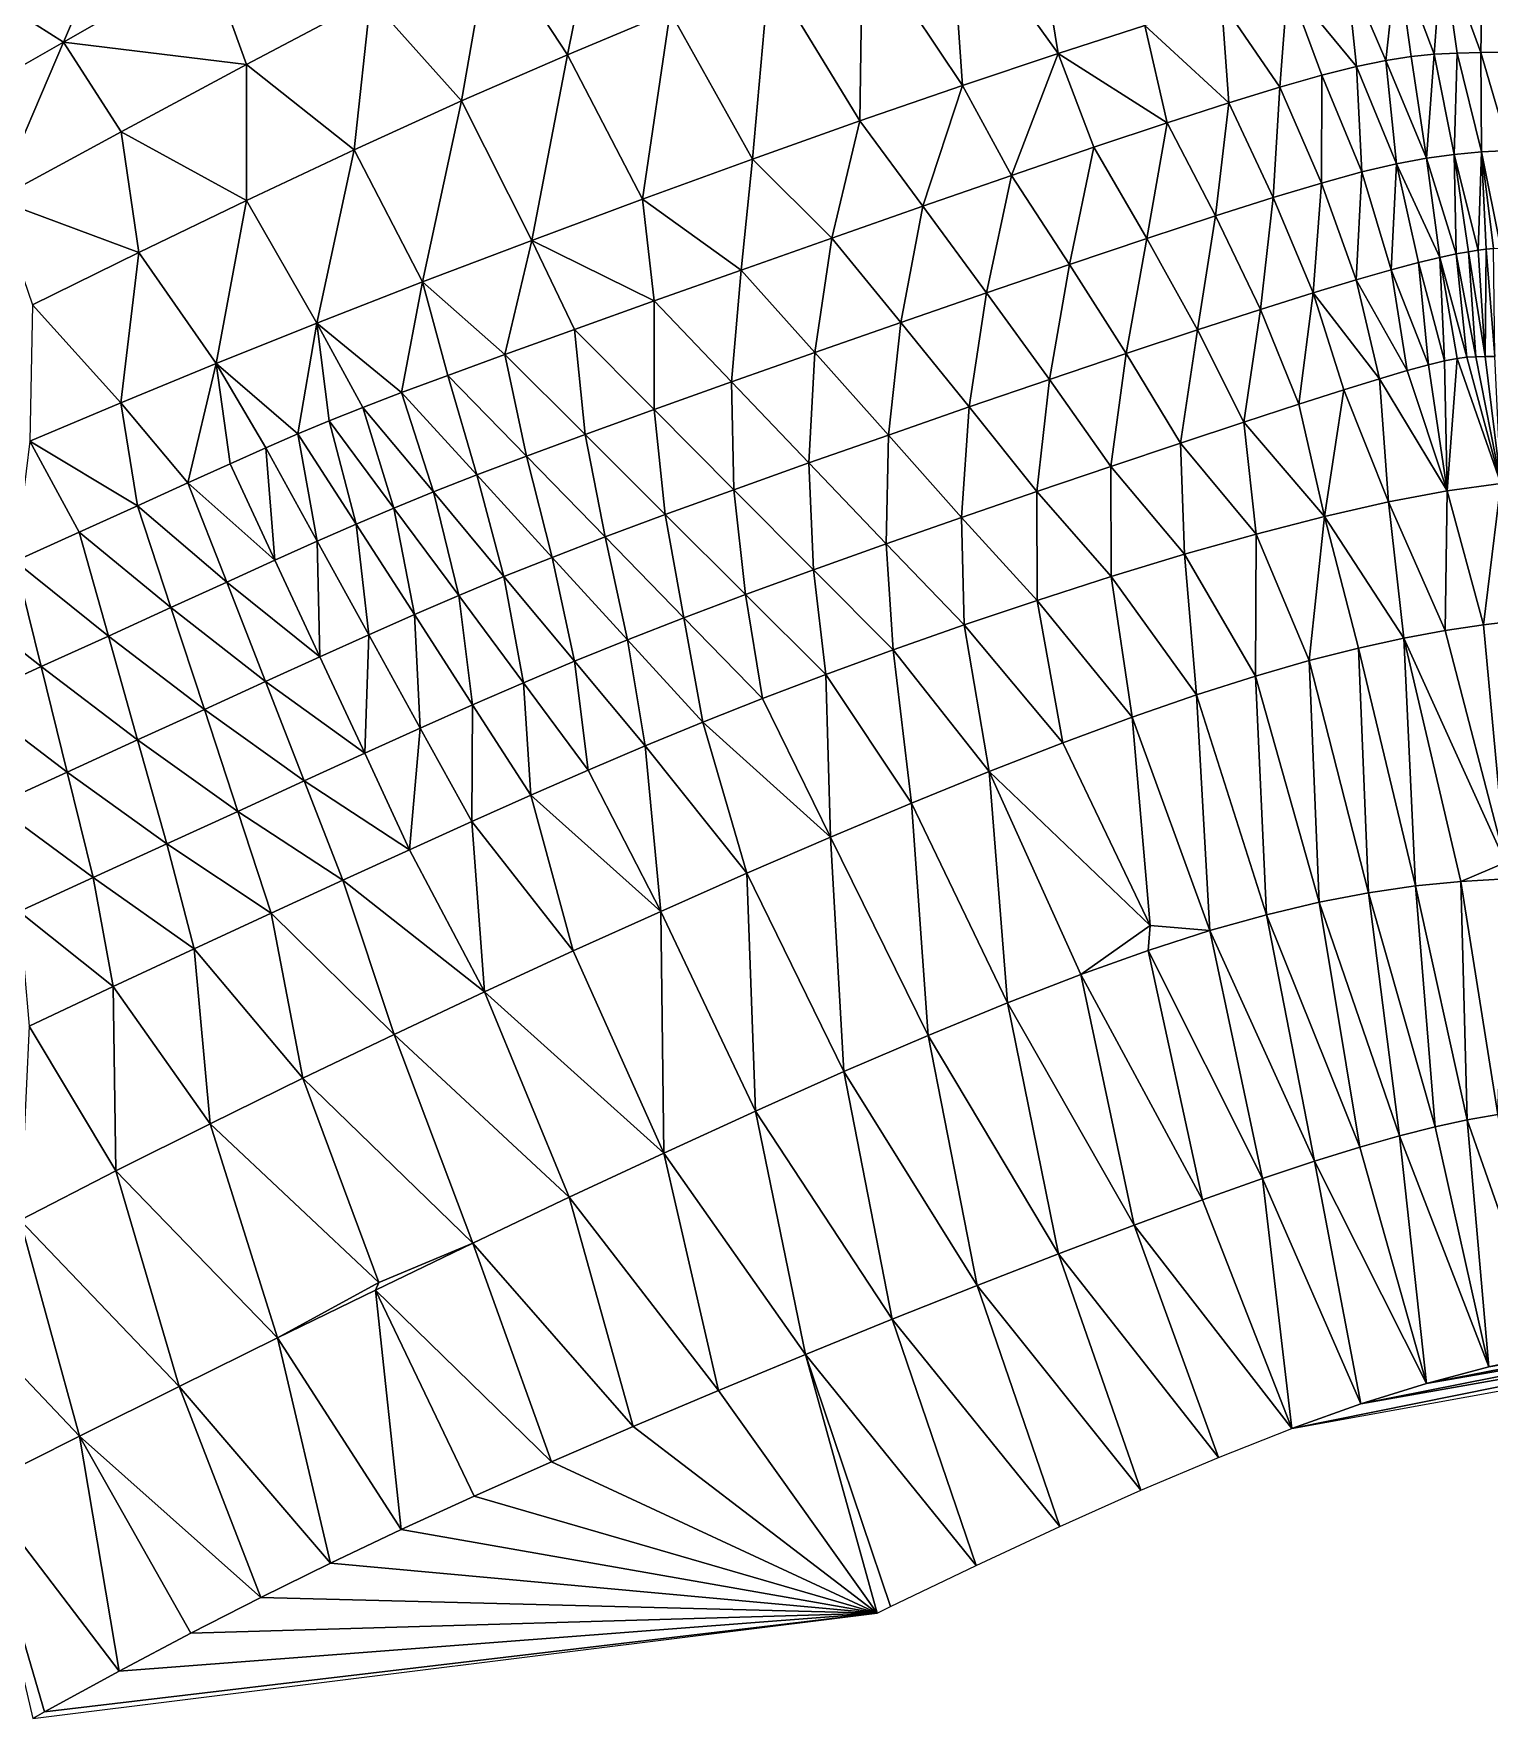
# Model space of a CAD drawing. Header units: metres. Extents: x 0 to 433, y 0 to 317.
# Drawn here: x 269.38 to 281.95, y 279.97 to 294.52 of the extents above; entities that cross this region are included whole.
import ezdxf

# ---------------------------------------------------------------- set-up
doc = ezdxf.new("R2010")
doc.units = ezdxf.units.M
doc.layers.add('TERRAIN_TIN', color=8, linetype='Continuous')

msp = doc.modelspace()

# ---------------------------------------------------------------- linework, layer by layer
at = {"layer": 'TERRAIN_TIN'}
for points in [[(269.633, 294.447, 7), (270.215, 295.807, 6), (268.804, 294.973, 6)], [(270.215, 295.807, 6), (269.633, 294.447, 7), (270.887, 295.164, 7)], [(273.987, 294.336, 9), (274.294, 295.847, 8), (273.319, 295.356, 8)], [(274.294, 295.847, 8), (273.987, 294.336, 9), (274.876, 294.707, 9)], [(278.228, 294.349, 10), (277.974, 295.899, 9), (277.29, 295.648, 9)], [(277.974, 295.899, 9), (278.228, 294.349, 10), (278.977, 294.591, 10)], [(276.538, 295.365, 9), (277.401, 294.072, 10), (277.29, 295.648, 9)], [(277.401, 294.072, 10), (278.228, 294.349, 10), (277.29, 295.648, 9)], [(273.073, 293.938, 9), (273.319, 295.356, 8), (272.286, 294.821, 8)], [(273.073, 293.938, 9), (273.987, 294.336, 9), (273.319, 295.356, 8)], [(276.515, 293.765, 10), (276.538, 295.365, 9), (275.73, 295.051, 9)], [(276.515, 293.765, 10), (277.401, 294.072, 10), (276.538, 295.365, 9)], [(282.095, 294.359, 11), (282.22, 295.369, 10), (281.897, 295.325, 10)], [(281.476, 294.341, 11), (281.546, 295.267, 10), (281.156, 295.189, 10)], [(281.546, 295.267, 10), (281.476, 294.341, 11), (281.673, 294.352, 11)], [(281.546, 295.267, 10), (281.879, 294.357, 11), (281.897, 295.325, 10)], [(281.879, 294.357, 11), (281.546, 295.267, 10), (281.673, 294.352, 11)], [(281.879, 294.357, 11), (282.095, 294.359, 11), (281.897, 295.325, 10)], [(269.633, 294.447, 7), (271.216, 294.254, 8), (270.887, 295.164, 7)], [(270.887, 295.164, 7), (271.216, 294.254, 8), (272.286, 294.821, 8)], [(274.876, 294.707, 9), (275.587, 293.435, 10), (275.73, 295.051, 9)], [(275.587, 293.435, 10), (276.515, 293.765, 10), (275.73, 295.051, 9)], [(280.805, 294.236, 11), (280.715, 295.086, 10), (280.212, 294.956, 10)], [(280.715, 295.086, 10), (281.057, 294.287, 11), (281.156, 295.189, 10)], [(280.805, 294.236, 11), (281.057, 294.287, 11), (280.715, 295.086, 10)], [(281.057, 294.287, 11), (281.276, 294.321, 11), (281.156, 295.189, 10)], [(281.276, 294.321, 11), (281.476, 294.341, 11), (281.156, 295.189, 10)], [(268.4, 293.744, 7), (269.633, 294.447, 7), (268.804, 294.973, 6)], [(279.637, 294.792, 10), (280.143, 294.058, 11), (280.212, 294.956, 10)], [(280.143, 294.058, 11), (280.505, 294.16, 11), (280.212, 294.956, 10)], [(280.505, 294.16, 11), (280.805, 294.236, 11), (280.212, 294.956, 10)], [(271.216, 294.254, 8), (272.146, 293.517, 9), (272.286, 294.821, 8)], [(272.146, 293.517, 9), (273.073, 293.938, 9), (272.286, 294.821, 8)], [(279.702, 293.922, 11), (279.637, 294.792, 10), (278.977, 294.591, 10)], [(279.702, 293.922, 11), (280.143, 294.058, 11), (279.637, 294.792, 10)], [(274.876, 294.707, 9), (273.987, 294.336, 9), (274.636, 293.09, 10)], [(274.876, 294.707, 9), (274.636, 293.09, 10), (275.587, 293.435, 10)], [(278.228, 294.349, 10), (279.169, 293.75, 11), (278.977, 294.591, 10)], [(279.169, 293.75, 11), (279.702, 293.922, 11), (278.977, 294.591, 10)], [(269.633, 294.447, 7), (268.4, 293.744, 7), (269.051, 293.088, 8)], [(269.633, 294.447, 7), (269.051, 293.088, 8), (270.131, 293.672, 8)], [(271.216, 294.254, 8), (269.633, 294.447, 7), (270.131, 293.672, 8)], [(273.68, 292.734, 10), (273.987, 294.336, 9), (273.073, 293.938, 9)], [(273.987, 294.336, 9), (273.68, 292.734, 10), (274.636, 293.09, 10)], [(278.228, 294.349, 10), (277.401, 294.072, 10), (277.823, 293.295, 11)], [(278.536, 293.538, 11), (278.228, 294.349, 10), (277.823, 293.295, 11)], [(279.169, 293.75, 11), (278.228, 294.349, 10), (278.536, 293.538, 11)], [(281.409, 293.445, 12), (281.276, 294.321, 11), (281.057, 294.287, 11)], [(281.476, 294.341, 11), (281.276, 294.321, 11), (281.409, 293.445, 12)], [(281.649, 293.477, 12), (281.476, 294.341, 11), (281.409, 293.445, 12)], [(281.476, 294.341, 11), (281.649, 293.477, 12), (281.673, 294.352, 11)], [(281.649, 293.477, 12), (281.883, 293.498, 12), (281.673, 294.352, 11)], [(281.883, 293.498, 12), (281.879, 294.357, 11), (281.673, 294.352, 11)], [(281.879, 294.357, 11), (282.126, 293.51, 12), (282.095, 294.359, 11)], [(282.126, 293.51, 12), (281.879, 294.357, 11), (281.883, 293.498, 12)], [(271.214, 293.078, 9), (271.216, 294.254, 8), (270.131, 293.672, 8)], [(271.216, 294.254, 8), (271.214, 293.078, 9), (272.146, 293.517, 9)], [(280.852, 293.325, 12), (280.805, 294.236, 11), (280.505, 294.16, 11)], [(281.057, 294.287, 11), (280.805, 294.236, 11), (281.149, 293.395, 12)], [(280.805, 294.236, 11), (280.852, 293.325, 12), (281.149, 293.395, 12)], [(281.409, 293.445, 12), (281.057, 294.287, 11), (281.149, 293.395, 12)], [(277.059, 293.03, 11), (277.401, 294.072, 10), (276.515, 293.765, 10)], [(277.401, 294.072, 10), (277.059, 293.03, 11), (277.823, 293.295, 11)], [(280.143, 294.058, 11), (279.702, 293.922, 11), (280.085, 293.104, 12)], [(280.502, 293.229, 12), (280.143, 294.058, 11), (280.085, 293.104, 12)], [(280.143, 294.058, 11), (280.502, 293.229, 12), (280.505, 294.16, 11)], [(280.502, 293.229, 12), (280.852, 293.325, 12), (280.505, 294.16, 11)], [(272.736, 292.375, 10), (273.073, 293.938, 9), (272.146, 293.517, 9)], [(273.68, 292.734, 10), (273.073, 293.938, 9), (272.736, 292.375, 10)], [(279.702, 293.922, 11), (279.169, 293.75, 11), (279.585, 292.945, 12)], [(279.702, 293.922, 11), (279.585, 292.945, 12), (280.085, 293.104, 12)], [(276.271, 292.754, 11), (276.515, 293.765, 10), (275.587, 293.435, 10)], [(277.059, 293.03, 11), (276.515, 293.765, 10), (276.271, 292.754, 11)], [(279.169, 293.75, 11), (278.536, 293.538, 11), (278.992, 292.751, 12)], [(279.585, 292.945, 12), (279.169, 293.75, 11), (278.992, 292.751, 12)], [(269.051, 293.088, 8), (270.284, 292.629, 9), (270.131, 293.672, 8)], [(270.284, 292.629, 9), (271.214, 293.078, 9), (270.131, 293.672, 8)], [(271.214, 293.078, 9), (271.822, 292.018, 10), (272.146, 293.517, 9)], [(271.822, 292.018, 10), (272.736, 292.375, 10), (272.146, 293.517, 9)], [(278.325, 292.526, 12), (278.536, 293.538, 11), (277.823, 293.295, 11)], [(278.536, 293.538, 11), (278.325, 292.526, 12), (278.992, 292.751, 12)], [(281.665, 292.617, 13), (281.649, 293.477, 12), (281.409, 293.445, 12)], [(281.883, 293.498, 12), (281.649, 293.477, 12), (281.856, 292.648, 13)], [(281.649, 293.477, 12), (281.772, 292.636, 13), (281.856, 292.648, 13)], [(281.665, 292.617, 13), (281.772, 292.636, 13), (281.649, 293.477, 12)], [(281.926, 292.657, 13), (281.883, 293.498, 12), (281.856, 292.648, 13)], [(282.052, 292.666, 13), (282.126, 293.51, 12), (281.883, 293.498, 12)], [(281.989, 292.663, 13), (282.052, 292.666, 13), (281.883, 293.498, 12)], [(281.926, 292.657, 13), (281.989, 292.663, 13), (281.883, 293.498, 12)], [(274.636, 293.09, 10), (275.488, 292.478, 11), (275.587, 293.435, 10)], [(275.488, 292.478, 11), (276.271, 292.754, 11), (275.587, 293.435, 10)], [(280.502, 293.229, 12), (280.803, 292.393, 13), (280.852, 293.325, 12)], [(280.852, 293.325, 12), (280.803, 292.393, 13), (281.103, 292.479, 13)], [(280.852, 293.325, 12), (281.103, 292.479, 13), (281.149, 293.395, 12)], [(281.103, 292.479, 13), (281.34, 292.542, 13), (281.149, 293.395, 12)], [(281.524, 292.587, 13), (281.409, 293.445, 12), (281.149, 293.395, 12)], [(281.34, 292.542, 13), (281.524, 292.587, 13), (281.149, 293.395, 12)], [(281.665, 292.617, 13), (281.409, 293.445, 12), (281.524, 292.587, 13)], [(277.059, 293.03, 11), (277.609, 292.282, 12), (277.823, 293.295, 11)], [(277.609, 292.282, 12), (278.325, 292.526, 12), (277.823, 293.295, 11)], [(280.43, 292.28, 13), (280.502, 293.229, 12), (280.085, 293.104, 12)], [(280.803, 292.393, 13), (280.502, 293.229, 12), (280.43, 292.28, 13)], [(269.365, 292.176, 9), (270.284, 292.629, 9), (269.051, 293.088, 8)], [(271.214, 293.078, 9), (270.284, 292.629, 9), (270.954, 291.67, 10)], [(271.822, 292.018, 10), (271.214, 293.078, 9), (270.954, 291.67, 10)], [(274.636, 293.09, 10), (273.68, 292.734, 10), (274.738, 292.211, 11)], [(275.488, 292.478, 11), (274.636, 293.09, 10), (274.738, 292.211, 11)], [(276.867, 292.025, 12), (277.059, 293.03, 11), (276.271, 292.754, 11)], [(277.059, 293.03, 11), (276.867, 292.025, 12), (277.609, 292.282, 12)], [(279.585, 292.945, 12), (279.974, 292.137, 13), (280.085, 293.104, 12)], [(279.974, 292.137, 13), (280.43, 292.28, 13), (280.085, 293.104, 12)], [(279.431, 291.96, 13), (279.585, 292.945, 12), (278.992, 292.751, 12)], [(279.431, 291.96, 13), (279.974, 292.137, 13), (279.585, 292.945, 12)], [(273.447, 291.747, 11), (273.68, 292.734, 10), (272.736, 292.375, 10)], [(273.447, 291.747, 11), (274.048, 291.964, 11), (273.68, 292.734, 10)], [(273.68, 292.734, 10), (274.048, 291.964, 11), (274.738, 292.211, 11)], [(276.271, 292.754, 11), (275.488, 292.478, 11), (276.125, 291.765, 12)], [(276.867, 292.025, 12), (276.271, 292.754, 11), (276.125, 291.765, 12)], [(278.325, 292.526, 12), (278.816, 291.756, 13), (278.992, 292.751, 12)], [(278.816, 291.756, 13), (279.431, 291.96, 13), (278.992, 292.751, 12)], [(270.284, 292.629, 9), (269.365, 292.176, 9), (270.129, 291.331, 10)], [(270.284, 292.629, 9), (270.129, 291.331, 10), (270.954, 291.67, 10)], [(281.34, 292.542, 13), (281.566, 291.693, 14), (281.524, 292.587, 13)], [(281.759, 291.724, 14), (281.665, 292.617, 13), (281.524, 292.587, 13)], [(281.566, 291.693, 14), (281.673, 291.713, 14), (281.524, 292.587, 13)], [(281.673, 291.713, 14), (281.759, 291.724, 14), (281.524, 292.587, 13)], [(281.772, 292.636, 13), (281.665, 292.617, 13), (281.836, 291.729, 14)], [(281.665, 292.617, 13), (281.759, 291.724, 14), (281.836, 291.729, 14)], [(281.772, 292.636, 13), (281.915, 291.731, 14), (281.856, 292.648, 13)], [(281.915, 291.731, 14), (281.772, 292.636, 13), (281.836, 291.729, 14)], [(281.915, 291.731, 14), (281.926, 292.657, 13), (281.856, 292.648, 13)], [(281.915, 291.731, 14), (282.001, 291.731, 14), (281.926, 292.657, 13)], [(282.001, 291.731, 14), (281.989, 292.663, 13), (281.926, 292.657, 13)], [(275.406, 291.512, 12), (275.488, 292.478, 11), (274.738, 292.211, 11)], [(275.488, 292.478, 11), (275.406, 291.512, 12), (276.125, 291.765, 12)], [(278.152, 291.532, 13), (278.325, 292.526, 12), (277.609, 292.282, 12)], [(278.325, 292.526, 12), (278.152, 291.532, 13), (278.816, 291.756, 13)], [(280.803, 292.393, 13), (281.243, 291.61, 14), (281.103, 292.479, 13)], [(281.427, 291.66, 14), (281.34, 292.542, 13), (281.103, 292.479, 13)], [(281.243, 291.61, 14), (281.427, 291.66, 14), (281.103, 292.479, 13)], [(281.34, 292.542, 13), (281.427, 291.66, 14), (281.566, 291.693, 14)], [(271.822, 292.018, 10), (272.553, 291.419, 11), (272.736, 292.375, 10)], [(272.553, 291.419, 11), (272.954, 291.568, 11), (272.736, 292.375, 10)], [(272.954, 291.568, 11), (273.447, 291.747, 11), (272.736, 292.375, 10)], [(281.003, 291.539, 14), (280.803, 292.393, 13), (280.43, 292.28, 13)], [(281.003, 291.539, 14), (281.243, 291.61, 14), (280.803, 292.393, 13)], [(269.365, 292.176, 9), (269.344, 291.001, 10), (270.129, 291.331, 10)], [(274.048, 291.964, 11), (274.737, 291.272, 12), (274.738, 292.211, 11)], [(274.737, 291.272, 12), (275.406, 291.512, 12), (274.738, 292.211, 11)], [(276.867, 292.025, 12), (277.459, 291.295, 13), (277.609, 292.282, 12)], [(277.459, 291.295, 13), (278.152, 291.532, 13), (277.609, 292.282, 12)], [(280.306, 291.319, 14), (280.43, 292.28, 13), (279.974, 292.137, 13)], [(280.43, 292.28, 13), (280.306, 291.319, 14), (280.695, 291.443, 14)], [(281.003, 291.539, 14), (280.43, 292.28, 13), (280.695, 291.443, 14)], [(271.658, 291.063, 11), (271.822, 292.018, 10), (270.954, 291.67, 10)], [(271.658, 291.063, 11), (271.93, 291.176, 11), (271.822, 292.018, 10)], [(271.93, 291.176, 11), (272.22, 291.292, 11), (271.822, 292.018, 10)], [(272.22, 291.292, 11), (272.553, 291.419, 11), (271.822, 292.018, 10)], [(276.867, 292.025, 12), (276.125, 291.765, 12), (276.76, 291.053, 13)], [(277.459, 291.295, 13), (276.867, 292.025, 12), (276.76, 291.053, 13)], [(279.431, 291.96, 13), (279.831, 291.164, 14), (279.974, 292.137, 13)], [(279.831, 291.164, 14), (280.306, 291.319, 14), (279.974, 292.137, 13)], [(274.048, 291.964, 11), (273.447, 291.747, 11), (274.14, 291.057, 12)], [(274.048, 291.964, 11), (274.14, 291.057, 12), (274.737, 291.272, 12)], [(279.283, 290.982, 14), (279.431, 291.96, 13), (278.816, 291.756, 13)], [(279.831, 291.164, 14), (279.431, 291.96, 13), (279.283, 290.982, 14)], [(273.447, 291.747, 11), (272.954, 291.568, 11), (273.634, 290.87, 12)], [(274.14, 291.057, 12), (273.447, 291.747, 11), (273.634, 290.87, 12)], [(275.406, 291.512, 12), (276.074, 290.812, 13), (276.125, 291.765, 12)], [(276.125, 291.765, 12), (276.074, 290.812, 13), (276.76, 291.053, 13)], [(278.816, 291.756, 13), (278.152, 291.532, 13), (278.681, 290.78, 14)], [(279.283, 290.982, 14), (278.816, 291.756, 13), (278.681, 290.78, 14)], [(281.588, 290.57, 15), (281.673, 291.713, 14), (281.566, 291.693, 14)], [(281.673, 291.713, 14), (281.588, 290.57, 15), (282.051, 290.635, 15)], [(281.759, 291.724, 14), (281.673, 291.713, 14), (282.051, 290.635, 15)], [(281.836, 291.729, 14), (281.759, 291.724, 14), (282.051, 290.635, 15)], [(281.915, 291.731, 14), (281.836, 291.729, 14), (282.051, 290.635, 15)], [(282.001, 291.731, 14), (281.915, 291.731, 14), (282.051, 290.635, 15)], [(270.129, 291.331, 10), (270.709, 290.64, 11), (270.954, 291.67, 10)], [(270.709, 290.64, 11), (271.073, 290.804, 11), (270.954, 291.67, 10)], [(271.073, 290.804, 11), (271.381, 290.942, 11), (270.954, 291.67, 10)], [(271.381, 290.942, 11), (271.658, 291.063, 11), (270.954, 291.67, 10)], [(272.954, 291.568, 11), (272.553, 291.419, 11), (273.204, 290.708, 12)], [(272.954, 291.568, 11), (273.204, 290.708, 12), (273.634, 290.87, 12)], [(281.243, 291.61, 14), (281.003, 291.539, 14), (281.588, 290.57, 15)], [(281.427, 291.66, 14), (281.243, 291.61, 14), (281.588, 290.57, 15)], [(281.427, 291.66, 14), (281.588, 290.57, 15), (281.566, 291.693, 14)], [(272.553, 291.419, 11), (272.22, 291.292, 11), (272.83, 290.561, 12)], [(273.204, 290.708, 12), (272.553, 291.419, 11), (272.83, 290.561, 12)], [(275.425, 290.581, 13), (275.406, 291.512, 12), (274.737, 291.272, 12)], [(275.425, 290.581, 13), (276.074, 290.812, 13), (275.406, 291.512, 12)], [(278.044, 290.564, 14), (278.152, 291.532, 13), (277.459, 291.295, 13)], [(278.152, 291.532, 13), (278.044, 290.564, 14), (278.681, 290.78, 14)], [(280.306, 291.319, 14), (280.529, 290.35, 15), (280.695, 291.443, 14)], [(280.695, 291.443, 14), (280.529, 290.35, 15), (281.082, 290.475, 15)], [(281.003, 291.539, 14), (280.695, 291.443, 14), (281.082, 290.475, 15)], [(281.588, 290.57, 15), (281.003, 291.539, 14), (281.082, 290.475, 15)], [(269.344, 291.001, 10), (270.273, 290.442, 11), (270.129, 291.331, 10)], [(270.273, 290.442, 11), (270.709, 290.64, 11), (270.129, 291.331, 10)], [(272.489, 290.422, 12), (272.22, 291.292, 11), (271.93, 291.176, 11)], [(272.22, 291.292, 11), (272.489, 290.422, 12), (272.83, 290.561, 12)], [(274.14, 291.057, 12), (274.833, 290.366, 13), (274.737, 291.272, 12)], [(274.833, 290.366, 13), (275.425, 290.581, 13), (274.737, 291.272, 12)], [(277.391, 290.34, 14), (277.459, 291.295, 13), (276.76, 291.053, 13)], [(278.044, 290.564, 14), (277.459, 291.295, 13), (277.391, 290.34, 14)], [(279.831, 291.164, 14), (280.529, 290.35, 15), (280.306, 291.319, 14)], [(271.93, 291.176, 11), (271.658, 291.063, 11), (272.162, 290.283, 12)], [(272.489, 290.422, 12), (271.93, 291.176, 11), (272.162, 290.283, 12)], [(279.937, 290.198, 15), (279.831, 291.164, 14), (279.283, 290.982, 14)], [(280.529, 290.35, 15), (279.831, 291.164, 14), (279.937, 290.198, 15)], [(269.77, 290.214, 11), (269.344, 291.001, 10), (269.216, 289.963, 11)], [(269.77, 290.214, 11), (270.273, 290.442, 11), (269.344, 291.001, 10)], [(271.658, 291.063, 11), (271.381, 290.942, 11), (271.826, 290.135, 12)], [(271.658, 291.063, 11), (271.826, 290.135, 12), (272.162, 290.283, 12)], [(274.314, 290.173, 13), (274.14, 291.057, 12), (273.634, 290.87, 12)], [(274.14, 291.057, 12), (274.314, 290.173, 13), (274.833, 290.366, 13)], [(276.074, 290.812, 13), (276.742, 290.113, 14), (276.76, 291.053, 13)], [(276.742, 290.113, 14), (277.391, 290.34, 14), (276.76, 291.053, 13)], [(279.319, 290.023, 15), (279.283, 290.982, 14), (278.681, 290.78, 14)], [(279.319, 290.023, 15), (279.937, 290.198, 15), (279.283, 290.982, 14)], [(271.46, 289.971, 12), (271.381, 290.942, 11), (271.073, 290.804, 11)], [(271.826, 290.135, 12), (271.381, 290.942, 11), (271.46, 289.971, 12)], [(273.204, 290.708, 12), (273.855, 289.996, 13), (273.634, 290.87, 12)], [(273.855, 289.996, 13), (274.314, 290.173, 13), (273.634, 290.87, 12)], [(270.709, 290.64, 11), (271.46, 289.971, 12), (271.073, 290.804, 11)], [(273.204, 290.708, 12), (272.83, 290.561, 12), (273.439, 289.83, 13)], [(273.855, 289.996, 13), (273.204, 290.708, 12), (273.439, 289.83, 13)], [(276.113, 289.889, 14), (276.074, 290.812, 13), (275.425, 290.581, 13)], [(276.113, 289.889, 14), (276.742, 290.113, 14), (276.074, 290.812, 13)], [(278.044, 290.564, 14), (278.685, 289.83, 15), (278.681, 290.78, 14)], [(278.685, 289.83, 15), (279.319, 290.023, 15), (278.681, 290.78, 14)], [(271.044, 289.782, 12), (270.709, 290.64, 11), (270.273, 290.442, 11)], [(271.044, 289.782, 12), (271.46, 289.971, 12), (270.709, 290.64, 11)], [(272.83, 290.561, 12), (272.489, 290.422, 12), (273.048, 289.668, 13)], [(272.83, 290.561, 12), (273.048, 289.668, 13), (273.439, 289.83, 13)], [(275.526, 289.675, 14), (275.425, 290.581, 13), (274.833, 290.366, 13)], [(275.526, 289.675, 14), (276.113, 289.889, 14), (275.425, 290.581, 13)], [(278.047, 289.625, 15), (278.044, 290.564, 14), (277.391, 290.34, 14)], [(278.044, 290.564, 14), (278.047, 289.625, 15), (278.685, 289.83, 15)], [(281.571, 289.365, 16), (281.588, 290.57, 15), (281.082, 290.475, 15)], [(281.588, 290.57, 15), (281.571, 289.365, 16), (281.901, 289.414, 16)], [(282.051, 290.635, 15), (281.588, 290.57, 15), (281.901, 289.414, 16)], [(282.207, 289.45, 16), (282.051, 290.635, 15), (281.901, 289.414, 16)], [(270.273, 290.442, 11), (269.77, 290.214, 11), (270.562, 289.562, 12)], [(271.044, 289.782, 12), (270.273, 290.442, 11), (270.562, 289.562, 12)], [(272.665, 289.503, 13), (272.489, 290.422, 12), (272.162, 290.283, 12)], [(272.489, 290.422, 12), (272.665, 289.503, 13), (273.048, 289.668, 13)], [(280.529, 290.35, 15), (281.213, 289.299, 16), (281.082, 290.475, 15)], [(281.213, 289.299, 16), (281.571, 289.365, 16), (281.082, 290.475, 15)], [(271.826, 290.135, 12), (272.271, 289.328, 13), (272.162, 290.283, 12)], [(272.271, 289.328, 13), (272.665, 289.503, 13), (272.162, 290.283, 12)], [(274.314, 290.173, 13), (274.993, 289.475, 14), (274.833, 290.366, 13)], [(274.993, 289.475, 14), (275.526, 289.675, 14), (274.833, 290.366, 13)], [(277.391, 290.34, 14), (276.742, 290.113, 14), (277.416, 289.413, 15)], [(278.047, 289.625, 15), (277.391, 290.34, 14), (277.416, 289.413, 15)], [(280.397, 289.105, 16), (280.529, 290.35, 15), (279.937, 290.198, 15)], [(280.529, 290.35, 15), (280.397, 289.105, 16), (280.823, 289.213, 16)], [(280.529, 290.35, 15), (280.823, 289.213, 16), (281.213, 289.299, 16)], [(270.022, 289.317, 12), (269.77, 290.214, 11), (269.216, 289.963, 11)], [(269.77, 290.214, 11), (270.022, 289.317, 12), (270.562, 289.562, 12)], [(271.826, 290.135, 12), (271.46, 289.971, 12), (271.848, 289.138, 13)], [(272.271, 289.328, 13), (271.826, 290.135, 12), (271.848, 289.138, 13)], [(273.855, 289.996, 13), (274.506, 289.285, 14), (274.314, 290.173, 13)], [(274.506, 289.285, 14), (274.993, 289.475, 14), (274.314, 290.173, 13)], [(276.742, 290.113, 14), (276.113, 289.889, 14), (276.803, 289.198, 15)], [(276.742, 290.113, 14), (276.803, 289.198, 15), (277.416, 289.413, 15)], [(279.319, 290.023, 15), (279.932, 288.971, 16), (279.937, 290.198, 15)], [(279.932, 288.971, 16), (280.397, 289.105, 16), (279.937, 290.198, 15)], [(268.623, 289.695, 11), (269.441, 289.053, 12), (269.216, 289.963, 11)], [(269.441, 289.053, 12), (270.022, 289.317, 12), (269.216, 289.963, 11)], [(271.46, 289.971, 12), (271.044, 289.782, 12), (271.848, 289.138, 13)], [(274.049, 289.1, 14), (273.855, 289.996, 13), (273.439, 289.83, 13)], [(274.506, 289.285, 14), (273.855, 289.996, 13), (274.049, 289.1, 14)], [(279.319, 290.023, 15), (278.685, 289.83, 15), (279.422, 288.809, 16)], [(279.932, 288.971, 16), (279.319, 290.023, 15), (279.422, 288.809, 16)], [(273.048, 289.668, 13), (273.608, 288.914, 14), (273.439, 289.83, 13)], [(273.608, 288.914, 14), (274.049, 289.1, 14), (273.439, 289.83, 13)], [(276.113, 289.889, 14), (275.526, 289.675, 14), (276.219, 288.985, 15)], [(276.113, 289.889, 14), (276.219, 288.985, 15), (276.803, 289.198, 15)], [(278.047, 289.625, 15), (278.867, 288.616, 16), (278.685, 289.83, 15)], [(278.685, 289.83, 15), (278.867, 288.616, 16), (279.422, 288.809, 16)], [(268.623, 289.695, 11), (268.833, 288.776, 12), (269.441, 289.053, 12)], [(271.379, 288.924, 13), (271.044, 289.782, 12), (270.562, 289.562, 12)], [(271.044, 289.782, 12), (271.379, 288.924, 13), (271.848, 289.138, 13)], [(272.665, 289.503, 13), (273.168, 288.723, 14), (273.048, 289.668, 13)], [(273.168, 288.723, 14), (273.608, 288.914, 14), (273.048, 289.668, 13)], [(275.526, 289.675, 14), (274.993, 289.475, 14), (275.673, 288.777, 15)], [(276.219, 288.985, 15), (275.526, 289.675, 14), (275.673, 288.777, 15)], [(270.022, 289.317, 12), (270.851, 288.683, 13), (270.562, 289.562, 12)], [(270.851, 288.683, 13), (271.379, 288.924, 13), (270.562, 289.562, 12)], [(278.268, 288.394, 16), (278.047, 289.625, 15), (277.416, 289.413, 15)], [(278.047, 289.625, 15), (278.268, 288.394, 16), (278.867, 288.616, 16)], [(272.665, 289.503, 13), (272.271, 289.328, 13), (272.716, 288.522, 14)], [(273.168, 288.723, 14), (272.665, 289.503, 13), (272.716, 288.522, 14)], [(274.506, 289.285, 14), (275.156, 288.573, 15), (274.993, 289.475, 14)], [(274.993, 289.475, 14), (275.156, 288.573, 15), (275.673, 288.777, 15)], [(276.803, 289.198, 15), (277.631, 288.146, 16), (277.416, 289.413, 15)], [(277.631, 288.146, 16), (278.268, 288.394, 16), (277.416, 289.413, 15)], [(281.901, 289.414, 16), (281.571, 289.365, 16), (282.091, 287.36, 17)], [(282.207, 289.45, 16), (281.901, 289.414, 16), (282.091, 287.36, 17)], [(270.274, 288.42, 13), (270.022, 289.317, 12), (269.441, 289.053, 12)], [(270.274, 288.42, 13), (270.851, 288.683, 13), (270.022, 289.317, 12)], [(272.271, 289.328, 13), (271.848, 289.138, 13), (272.236, 288.304, 14)], [(272.716, 288.522, 14), (272.271, 289.328, 13), (272.236, 288.304, 14)], [(274.506, 289.285, 14), (274.049, 289.1, 14), (274.658, 288.369, 15)], [(275.156, 288.573, 15), (274.506, 289.285, 14), (274.658, 288.369, 15)], [(281.213, 289.299, 16), (280.823, 289.213, 16), (281.314, 287.159, 17)], [(281.571, 289.365, 16), (281.213, 289.299, 16), (282.091, 287.36, 17)], [(281.213, 289.299, 16), (281.706, 287.198, 17), (282.091, 287.36, 17)], [(281.706, 287.198, 17), (281.213, 289.299, 16), (281.314, 287.159, 17)], [(271.848, 289.138, 13), (271.379, 288.924, 13), (272.236, 288.304, 14)], [(273.608, 288.914, 14), (274.167, 288.16, 15), (274.049, 289.1, 14)], [(274.049, 289.1, 14), (274.167, 288.16, 15), (274.658, 288.369, 15)], [(276.803, 289.198, 15), (276.219, 288.985, 15), (276.961, 287.874, 16)], [(277.631, 288.146, 16), (276.803, 289.198, 15), (276.961, 287.874, 16)], [(280.397, 289.105, 16), (279.932, 288.971, 16), (280.482, 287.019, 17)], [(280.823, 289.213, 16), (280.397, 289.105, 16), (280.908, 287.1, 17)], [(280.397, 289.105, 16), (280.482, 287.019, 17), (280.908, 287.1, 17)], [(281.314, 287.159, 17), (280.823, 289.213, 16), (280.908, 287.1, 17)], [(268.833, 288.776, 12), (269.666, 288.142, 13), (269.441, 289.053, 12)], [(269.666, 288.142, 13), (270.274, 288.42, 13), (269.441, 289.053, 12)], [(276.261, 287.58, 16), (276.219, 288.985, 15), (275.673, 288.777, 15)], [(276.219, 288.985, 15), (276.261, 287.58, 16), (276.961, 287.874, 16)], [(279.932, 288.971, 16), (279.422, 288.809, 16), (280.027, 286.91, 17)], [(280.482, 287.019, 17), (279.932, 288.971, 16), (280.027, 286.91, 17)], [(271.713, 288.066, 14), (271.379, 288.924, 13), (270.851, 288.683, 13)], [(271.379, 288.924, 13), (271.713, 288.066, 14), (272.236, 288.304, 14)], [(273.608, 288.914, 14), (273.168, 288.723, 14), (273.671, 287.944, 15)], [(274.167, 288.16, 15), (273.608, 288.914, 14), (273.671, 287.944, 15)], [(278.867, 288.616, 16), (279.537, 286.773, 17), (279.422, 288.809, 16)], [(279.422, 288.809, 16), (279.537, 286.773, 17), (280.027, 286.91, 17)], [(269.042, 287.857, 13), (269.666, 288.142, 13), (268.833, 288.776, 12)], [(270.274, 288.42, 13), (271.14, 287.803, 14), (270.851, 288.683, 13)], [(271.14, 287.803, 14), (271.713, 288.066, 14), (270.851, 288.683, 13)], [(273.161, 287.715, 15), (273.168, 288.723, 14), (272.716, 288.522, 14)], [(273.168, 288.723, 14), (273.161, 287.715, 15), (273.671, 287.944, 15)], [(275.156, 288.573, 15), (276.261, 287.58, 16), (275.673, 288.777, 15)], [(272.623, 287.471, 15), (272.716, 288.522, 14), (272.236, 288.304, 14)], [(272.623, 287.471, 15), (273.161, 287.715, 15), (272.716, 288.522, 14)], [(275.156, 288.573, 15), (274.658, 288.369, 15), (275.538, 287.268, 16)], [(276.261, 287.58, 16), (275.156, 288.573, 15), (275.538, 287.268, 16)], [(278.268, 288.394, 16), (279.022, 286.818, 17), (278.867, 288.616, 16)], [(278.867, 288.616, 16), (279.022, 286.818, 17), (279.537, 286.773, 17)], [(270.274, 288.42, 13), (269.666, 288.142, 13), (270.526, 287.522, 14)], [(271.14, 287.803, 14), (270.274, 288.42, 13), (270.526, 287.522, 14)], [(274.658, 288.369, 15), (274.167, 288.16, 15), (274.795, 286.939, 16)], [(275.538, 287.268, 16), (274.658, 288.369, 15), (274.795, 286.939, 16)], [(279.022, 286.818, 17), (278.268, 288.394, 16), (277.631, 288.146, 16)], [(271.713, 288.066, 14), (272.623, 287.471, 15), (272.236, 288.304, 14)], [(269.042, 287.857, 13), (269.891, 287.231, 14), (269.666, 288.142, 13)], [(269.666, 288.142, 13), (269.891, 287.231, 14), (270.526, 287.522, 14)], [(271.713, 288.066, 14), (271.14, 287.803, 14), (272.048, 287.208, 15)], [(272.623, 287.471, 15), (271.713, 288.066, 14), (272.048, 287.208, 15)], [(274.167, 288.16, 15), (273.671, 287.944, 15), (274.795, 286.939, 16)], [(277.631, 288.146, 16), (276.961, 287.874, 16), (277.788, 286.148, 17)], [(278.423, 286.394, 17), (277.631, 288.146, 16), (277.788, 286.148, 17)], [(279.022, 286.818, 17), (277.631, 288.146, 16), (278.423, 286.394, 17)], [(273.671, 287.944, 15), (273.161, 287.715, 15), (274.038, 286.597, 16)], [(273.671, 287.944, 15), (274.038, 286.597, 16), (274.795, 286.939, 16)], [(269.891, 287.231, 14), (269.042, 287.857, 13), (269.251, 286.937, 14)], [(271.14, 287.803, 14), (270.526, 287.522, 14), (271.427, 286.923, 15)], [(271.14, 287.803, 14), (271.427, 286.923, 15), (272.048, 287.208, 15)], [(276.961, 287.874, 16), (276.261, 287.58, 16), (277.103, 285.867, 17)], [(276.961, 287.874, 16), (277.103, 285.867, 17), (277.788, 286.148, 17)], [(273.161, 287.715, 15), (272.623, 287.471, 15), (273.27, 286.243, 16)], [(274.038, 286.597, 16), (273.161, 287.715, 15), (273.27, 286.243, 16)], [(270.526, 287.522, 14), (269.891, 287.231, 14), (270.763, 286.616, 15)], [(270.526, 287.522, 14), (270.763, 286.616, 15), (271.427, 286.923, 15)], [(276.261, 287.58, 16), (275.538, 287.268, 16), (276.376, 285.555, 17)], [(277.103, 285.867, 17), (276.261, 287.58, 16), (276.376, 285.555, 17)], [(272.623, 287.471, 15), (272.048, 287.208, 15), (273.27, 286.243, 16)], [(281.706, 287.198, 17), (282.091, 287.221, 17), (282.091, 287.36, 17)], [(269.891, 287.231, 14), (269.251, 286.937, 14), (270.064, 286.29, 15)], [(269.891, 287.231, 14), (270.064, 286.29, 15), (270.763, 286.616, 15)], [(272.048, 287.208, 15), (271.427, 286.923, 15), (272.491, 285.877, 16)], [(273.27, 286.243, 16), (272.048, 287.208, 15), (272.491, 285.877, 16)], [(275.538, 287.268, 16), (274.795, 286.939, 16), (275.612, 285.215, 17)], [(276.376, 285.555, 17), (275.538, 287.268, 16), (275.612, 285.215, 17)], [(281.706, 287.198, 17), (281.314, 287.159, 17), (281.762, 285.138, 18)], [(281.706, 287.198, 17), (282.025, 285.185, 18), (282.091, 287.221, 17)], [(282.025, 285.185, 18), (281.706, 287.198, 17), (281.762, 285.138, 18)], [(280.908, 287.1, 17), (280.482, 287.019, 17), (281.176, 285.001, 18)], [(281.314, 287.159, 17), (280.908, 287.1, 17), (281.483, 285.078, 18)], [(280.908, 287.1, 17), (281.176, 285.001, 18), (281.483, 285.078, 18)], [(281.762, 285.138, 18), (281.314, 287.159, 17), (281.483, 285.078, 18)], [(270.064, 286.29, 15), (269.251, 286.937, 14), (269.336, 285.947, 15)], [(271.427, 286.923, 15), (270.763, 286.616, 15), (271.701, 285.498, 16)], [(271.427, 286.923, 15), (271.701, 285.498, 16), (272.491, 285.877, 16)], [(274.795, 286.939, 16), (274.038, 286.597, 16), (274.819, 284.852, 17)], [(274.795, 286.939, 16), (274.819, 284.852, 17), (275.612, 285.215, 17)], [(279.537, 286.773, 17), (280.441, 284.782, 18), (280.027, 286.91, 17)], [(280.832, 284.904, 18), (280.482, 287.019, 17), (280.027, 286.91, 17)], [(280.441, 284.782, 18), (280.832, 284.904, 18), (280.027, 286.91, 17)], [(280.482, 287.019, 17), (280.832, 284.904, 18), (281.176, 285.001, 18)], [(279.022, 286.818, 17), (278.423, 286.394, 17), (279.004, 286.602, 17)], [(279.537, 286.773, 17), (279.022, 286.818, 17), (279.004, 286.602, 17)], [(279.537, 286.773, 17), (279.004, 286.602, 17), (279.992, 284.631, 18)], [(280.441, 284.782, 18), (279.537, 286.773, 17), (279.992, 284.631, 18)], [(270.763, 286.616, 15), (270.064, 286.29, 15), (270.9, 285.105, 16)], [(271.701, 285.498, 16), (270.763, 286.616, 15), (270.9, 285.105, 16)], [(274.819, 284.852, 17), (274.038, 286.597, 16), (273.27, 286.243, 16)], [(279.004, 286.602, 17), (278.423, 286.394, 17), (279.475, 284.448, 18)], [(279.004, 286.602, 17), (279.475, 284.448, 18), (279.992, 284.631, 18)], [(278.423, 286.394, 17), (277.788, 286.148, 17), (278.883, 284.23, 18)], [(279.475, 284.448, 18), (278.423, 286.394, 17), (278.883, 284.23, 18)], [(270.064, 286.29, 15), (269.336, 285.947, 15), (270.086, 284.697, 16)], [(270.064, 286.29, 15), (270.086, 284.697, 16), (270.9, 285.105, 16)], [(274.003, 284.471, 17), (273.27, 286.243, 16), (272.491, 285.877, 16)], [(274.819, 284.852, 17), (273.27, 286.243, 16), (274.003, 284.471, 17)], [(277.103, 285.867, 17), (278.229, 283.981, 18), (277.788, 286.148, 17)], [(277.788, 286.148, 17), (278.229, 283.981, 18), (278.883, 284.23, 18)], [(270.086, 284.697, 16), (269.336, 285.947, 15), (269.26, 284.273, 16)], [(271.701, 285.498, 16), (273.171, 284.075, 17), (272.491, 285.877, 16)], [(273.171, 284.075, 17), (274.003, 284.471, 17), (272.491, 285.877, 16)], [(277.103, 285.867, 17), (276.376, 285.555, 17), (277.527, 283.708, 18)], [(278.229, 283.981, 18), (277.103, 285.867, 17), (277.527, 283.708, 18)], [(272.359, 283.734, 17), (271.701, 285.498, 16), (270.9, 285.105, 16)], [(273.171, 284.075, 17), (271.701, 285.498, 16), (272.359, 283.734, 17)], [(276.794, 283.416, 18), (276.376, 285.555, 17), (275.612, 285.215, 17)], [(276.376, 285.555, 17), (276.794, 283.416, 18), (277.527, 283.708, 18)], [(274.819, 284.852, 17), (276.043, 283.112, 18), (275.612, 285.215, 17)], [(276.043, 283.112, 18), (276.794, 283.416, 18), (275.612, 285.215, 17)], [(282.025, 285.185, 18), (281.762, 285.138, 18), (282.47, 283.119, 19)], [(270.9, 285.105, 16), (270.086, 284.697, 16), (271.484, 283.256, 17)], [(272.359, 283.734, 17), (270.9, 285.105, 16), (271.484, 283.256, 17)], [(281.176, 285.001, 18), (281.948, 283.006, 19), (281.483, 285.078, 18)], [(281.948, 283.006, 19), (281.762, 285.138, 18), (281.483, 285.078, 18)], [(281.762, 285.138, 18), (281.948, 283.006, 19), (282.47, 283.119, 19)], [(281.409, 282.862, 19), (280.832, 284.904, 18), (280.441, 284.782, 18)], [(280.832, 284.904, 18), (281.409, 282.862, 19), (281.176, 285.001, 18)], [(281.409, 282.862, 19), (281.948, 283.006, 19), (281.176, 285.001, 18)], [(275.292, 282.802, 18), (274.819, 284.852, 17), (274.003, 284.471, 17)], [(274.819, 284.852, 17), (275.292, 282.802, 18), (276.043, 283.112, 18)], [(280.843, 282.685, 19), (280.441, 284.782, 18), (279.992, 284.631, 18)], [(280.843, 282.685, 19), (281.409, 282.862, 19), (280.441, 284.782, 18)], [(270.633, 282.835, 17), (270.086, 284.697, 16), (269.26, 284.273, 16)], [(270.086, 284.697, 16), (270.633, 282.835, 17), (271.484, 283.256, 17)], [(279.475, 284.448, 18), (280.246, 282.473, 19), (279.992, 284.631, 18)], [(280.246, 282.473, 19), (280.843, 282.685, 19), (279.992, 284.631, 18)], [(273.171, 284.075, 17), (274.556, 282.491, 18), (274.003, 284.471, 17)], [(274.556, 282.491, 18), (275.292, 282.802, 18), (274.003, 284.471, 17)], [(280.246, 282.473, 19), (279.475, 284.448, 18), (278.883, 284.23, 18)], [(268.42, 283.833, 16), (269.772, 282.406, 17), (269.26, 284.273, 16)], [(269.772, 282.406, 17), (270.633, 282.835, 17), (269.26, 284.273, 16)], [(278.229, 283.981, 18), (279.611, 282.223, 19), (278.883, 284.23, 18)], [(279.611, 282.223, 19), (280.246, 282.473, 19), (278.883, 284.23, 18)], [(272.33, 283.669, 17), (273.171, 284.075, 17), (272.359, 283.734, 17)], [(272.33, 283.669, 17), (273.849, 282.185, 18), (273.171, 284.075, 17)], [(273.171, 284.075, 17), (273.849, 282.185, 18), (274.556, 282.491, 18)], [(278.229, 283.981, 18), (277.527, 283.708, 18), (278.941, 281.94, 19)], [(278.229, 283.981, 18), (278.941, 281.94, 19), (279.611, 282.223, 19)], [(269.772, 282.406, 17), (268.42, 283.833, 16), (268.9, 281.968, 17)], [(272.33, 283.669, 17), (272.359, 283.734, 17), (271.484, 283.256, 17)], [(277.527, 283.708, 18), (276.794, 283.416, 18), (278.242, 281.628, 19)], [(278.941, 281.94, 19), (277.527, 283.708, 18), (278.242, 281.628, 19)], [(272.551, 281.6, 18), (272.33, 283.669, 17), (271.484, 283.256, 17)], [(272.33, 283.669, 17), (272.551, 281.6, 18), (273.183, 281.89, 18)], [(273.849, 282.185, 18), (272.33, 283.669, 17), (273.183, 281.89, 18)], [(276.794, 283.416, 18), (276.043, 283.112, 18), (277.519, 281.291, 19)], [(276.794, 283.416, 18), (277.519, 281.291, 19), (278.242, 281.628, 19)], [(285.052, 283.342, 19), (284.517, 283.334, 19), (280.246, 282.473, 19)], [(284.517, 283.334, 19), (280.843, 282.685, 19), (280.246, 282.473, 19)], [(280.843, 282.685, 19), (284.517, 283.334, 19), (283.997, 283.311, 19)], [(281.409, 282.862, 19), (280.843, 282.685, 19), (283.997, 283.311, 19)], [(283.487, 283.269, 19), (281.409, 282.862, 19), (283.997, 283.311, 19)], [(283.487, 283.269, 19), (281.948, 283.006, 19), (281.409, 282.862, 19)], [(281.948, 283.006, 19), (283.487, 283.269, 19), (282.47, 283.119, 19)], [(270.633, 282.835, 17), (271.94, 281.31, 18), (271.484, 283.256, 17)], [(271.94, 281.31, 18), (272.551, 281.6, 18), (271.484, 283.256, 17)], [(276.043, 283.112, 18), (275.292, 282.802, 18), (276.663, 280.879, 19)], [(276.778, 280.935, 19), (276.043, 283.112, 18), (276.663, 280.879, 19)], [(276.043, 283.112, 18), (276.778, 280.935, 19), (277.519, 281.291, 19)], [(271.339, 281.013, 18), (270.633, 282.835, 17), (269.772, 282.406, 17)], [(270.633, 282.835, 17), (271.339, 281.013, 18), (271.94, 281.31, 18)], [(275.292, 282.802, 18), (274.556, 282.491, 18), (276.663, 280.879, 19)], [(269.772, 282.406, 17), (268.9, 281.968, 17), (270.116, 280.378, 18)], [(270.735, 280.705, 18), (269.772, 282.406, 17), (270.116, 280.378, 18)], [(270.735, 280.705, 18), (271.339, 281.013, 18), (269.772, 282.406, 17)], [(274.556, 282.491, 18), (273.849, 282.185, 18), (276.663, 280.879, 19)], [(273.849, 282.185, 18), (273.183, 281.89, 18), (276.663, 280.879, 19)], [(268.9, 281.968, 17), (269.47, 280.027, 18), (270.116, 280.378, 18)], [(269.47, 280.027, 18), (268.9, 281.968, 17), (269.369, 279.97, 18)], [(273.183, 281.89, 18), (272.551, 281.6, 18), (276.663, 280.879, 19)], [(272.551, 281.6, 18), (271.94, 281.31, 18), (276.663, 280.879, 19)], [(271.94, 281.31, 18), (271.339, 281.013, 18), (276.663, 280.879, 19)], [(271.339, 281.013, 18), (270.735, 280.705, 18), (276.663, 280.879, 19)], [(269.47, 280.027, 18), (269.369, 279.97, 18), (276.663, 280.879, 19)], [(270.116, 280.378, 18), (269.47, 280.027, 18), (276.663, 280.879, 19)], [(270.735, 280.705, 18), (270.116, 280.378, 18), (276.663, 280.879, 19)]]:
    msp.add_3dface(points, dxfattribs=at)

doc.saveas('drawing.dxf')
